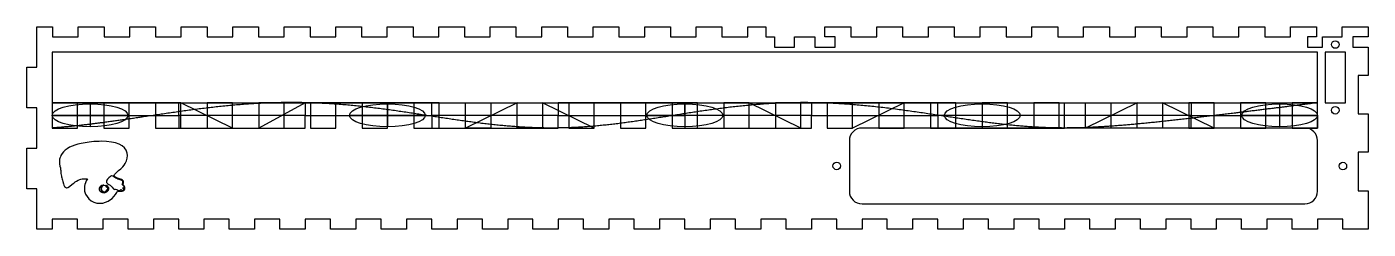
# Model space of a CAD drawing. Header units: millimetres. Extents: x -510 to 20, y -50 to 30.
import ezdxf

# ---------------------------------------------------------------- set-up
doc = ezdxf.new("R2010")
doc.units = ezdxf.units.MM
doc.layers.get('0').update_dxf_attribs({"linetype": 'CONTINUOUS'})

msp = doc.modelspace()

# ---------------------------------------------------------------- linework, layer by layer
for p, q in [((-428.75, -10), (-449.17, 0)), ((-400, 0), (-418.33, -10)), ((-336.67, -10), (-336.67, 0)), ((-336.67, 0), (-326.67, 0)), ((-316.25, 0), (-336.67, -10)), ((-326.67, 0), (-326.67, -10)), ((-316.25, -10), (-316.25, 0)), ((-316.25, 0), (-306.25, 0)), ((-306.25, 0), (-306.25, -10)), ((-285.83, -10), (-306.25, 0)), ((-204.17, -10), (-224.58, 0)), ((-163.33, 0), (-183.75, -10)), ((-100, -5), (-100, 0)), ((-100, 0), (-50, 0)), ((-91.67, -10), (-91.67, 0)), ((-91.67, 0), (-81.67, 0)), ((-71.25, 0), (-91.67, -10)), ((-81.67, 0), (-81.67, -10)), ((-71.25, -10), (-71.25, 0)), ((-71.25, 0), (-61.25, 0)), ((-61.25, 0), (-61.25, -10)), ((-40.83, -10), (-61.25, 0)), ((-50, 0), (-50, -5)), ((-470, -5), (-500, -5)), ((-485, -0.5), (-485, -9.5)), ((-352.5, -5), (-382.5, -5)), ((-367.5, -0.5), (-367.5, -9.5)), ((-235, -5), (-265, -5)), ((-250, -0.5), (-250, -9.5)), ((-117.5, -5), (-147.5, -5)), ((-132.5, -0.5), (-132.5, -9.5)), ((-50, -5), (-100, -5)), ((-50, -10), (-50, -5)), ((-50, -5), (0, -5)), ((0, -5), (-30, -5)), ((-15, -0.5), (-15, -9.5)), ((0, -5), (0, -10)), ((-326.67, -10), (-336.67, -10)), ((-306.25, -10), (-316.25, -10)), ((-81.67, -10), (-91.67, -10)), ((-61.25, -10), (-71.25, -10)), ((0, -10), (-50, -10)), ((-487.36, -30.08), (-486.08, -30.03)), ((-486.08, -30.03), (-486.5, -30.85)), ((-474.46, -35.49), (-474.12, -34.94)), ((-474.12, -34.94), (-473.13, -34.97))]:
    msp.add_line(p, q)
for points in [[(-217.99, 26), (-214.64, 26), (-214.64, 22), (-206.64, 22), (-206.64, 26), (-198.64, 26), (-198.64, 22), (-190.64, 22), (-190.64, 26), (-194.64, 26), (-194.64, 30), (-184.42, 30), (-184.42, 26), (-174.2, 26), (-174.2, 30), (-163.98, 30), (-163.98, 26), (-153.76, 26), (-153.76, 30), (-143.54, 30), (-143.54, 26), (-133.31, 26), (-133.31, 30), (-123.09, 30), (-123.09, 26), (-112.87, 26), (-112.87, 30), (-102.65, 30), (-102.65, 26), (-92.43, 26), (-92.43, 30), (-82.21, 30), (-82.21, 26), (-71.99, 26), (-71.99, 30), (-61.77, 30), (-61.77, 26), (-51.55, 26), (-51.55, 30), (-41.33, 30), (-41.33, 26), (-31.1, 26), (-31.1, 30), (-20.88, 30), (-20.88, 26), (-10.66, 26), (-10.66, 30), (-0.44, 30), (-0.44, 26), (-4, 26), (-4, 22), (2, 22), (2, 26), (9.78, 26), (9.78, 30), (20, 30), (20, 26), (14, 26), (14, 22), (20, 22), (20, 10.8), (16, 10.8), (16, -4.4), (20, -4.4), (20, -19.6), (16, -19.6), (16, -34.8), (20, -34.8), (20, -50), (10, -50), (10, -46), (0, -46), (0, -50), (-10, -50), (-10, -46), (-20, -46), (-20, -50), (-30, -50), (-30, -46), (-40, -46), (-40, -50), (-50, -50), (-50, -46), (-60, -46), (-60, -50), (-70, -50), (-70, -46), (-80, -46), (-80, -50), (-90, -50), (-90, -46), (-100, -46), (-100, -50), (-110, -50), (-110, -46), (-120, -46), (-120, -50), (-130, -50), (-130, -46), (-140, -46), (-140, -50), (-150, -50), (-150, -46), (-160, -46), (-160, -50), (-170, -50), (-170, -46), (-180, -46), (-180, -50), (-190, -50), (-190, -46), (-200, -46), (-200, -50), (-210, -50), (-210, -46), (-220, -46), (-220, -50), (-230, -50), (-230, -46), (-240, -46), (-240, -50), (-250, -50), (-250, -46), (-260, -46), (-260, -50), (-270, -50), (-270, -46), (-280, -46), (-280, -50), (-290, -50), (-290, -46), (-300, -46), (-300, -50), (-310, -50), (-310, -46), (-320, -46), (-320, -50), (-330, -50), (-330, -46), (-340, -46), (-340, -50), (-350, -50), (-350, -46), (-360, -46), (-360, -50), (-370, -50), (-370, -46), (-380, -46), (-380, -50), (-390, -50), (-390, -46), (-400, -46), (-400, -50), (-410, -50), (-410, -46), (-420, -46), (-420, -50), (-430, -50), (-430, -46), (-440, -46), (-440, -50), (-450, -50), (-450, -46), (-460, -46), (-460, -50), (-470, -50), (-470, -46), (-480, -46), (-480, -50), (-490, -50), (-490, -46), (-500, -46), (-500, -50), (-506, -50), (-506, -34), (-510, -34), (-510, -18), (-506, -18), (-506, -2), (-510, -2), (-510, 14), (-506, 14), (-506, 30), (-499.83, 30), (-499.83, 26), (-489.65, 26), (-489.65, 30), (-479.48, 30), (-479.48, 26), (-469.31, 26), (-469.31, 30), (-459.14, 30), (-459.14, 26), (-448.96, 26), (-448.96, 30), (-438.79, 30), (-438.79, 26), (-428.62, 26), (-428.62, 30), (-418.44, 30), (-418.44, 26), (-408.27, 26), (-408.27, 30), (-398.1, 30), (-398.1, 26), (-387.93, 26), (-387.93, 30), (-377.75, 30), (-377.75, 26), (-367.58, 26), (-367.58, 30), (-357.41, 30), (-357.41, 26), (-347.23, 26), (-347.23, 30), (-337.06, 30), (-337.06, 26), (-326.89, 26), (-326.89, 30), (-316.72, 30), (-316.72, 26), (-306.54, 26), (-306.54, 30), (-296.37, 30), (-296.37, 26), (-286.2, 26), (-286.2, 30), (-276.02, 30), (-276.02, 26), (-265.85, 26), (-265.85, 30), (-255.68, 30), (-255.68, 26), (-245.5, 26), (-245.5, 30), (-235.33, 30), (-235.33, 26), (-225.16, 26), (-225.16, 30), (-217.99, 30)], [(-500, 0), (0, 0), (0, 20), (-500, 20)], [(11, 20), (3, 20), (3, 0), (11, 0)], [(-500, 0), (-500, -10), (-490, -10), (-490, 0)], [(-400, -10), (-400, -5), (-450, -5), (-450, 0), (-500, 0), (-500, -5), (-450, -5), (-450, -10)], [(-479.58, 0), (-479.58, -10), (-469.58, -10), (-469.58, 0)], [(-459.17, 0), (-459.17, -10), (-449.17, -10), (-449.17, 0)], [(-438.75, 0), (-438.75, -10), (-428.75, -10), (-428.75, 0)], [(-418.33, 0), (-418.33, -10), (-408.33, -10), (-408.33, 0)], [(-300, -10), (-300, -5), (-350, -5), (-350, 0), (-400, 0), (-400, -5), (-350, -5), (-350, -10)], [(-397.92, 0), (-397.92, -10), (-387.92, -10), (-387.92, 0)], [(-377.5, 0), (-377.5, -10), (-367.5, -10), (-367.5, 0)], [(-357.08, 0), (-357.08, -10), (-347.08, -10), (-347.08, 0)], [(-200, -10), (-200, -5), (-250, -5), (-250, 0), (-300, 0), (-300, -5), (-250, -5), (-250, -10)], [(-295.83, 0), (-295.83, -10), (-285.83, -10), (-285.83, 0)], [(-275.42, 0), (-275.42, -10), (-265.42, -10), (-265.42, 0)], [(-255, 0), (-255, -10), (-245, -10), (-245, 0)], [(-234.58, 0), (-234.58, -10), (-224.58, -10), (-224.58, 0)], [(-214.17, 0), (-214.17, -10), (-204.17, -10), (-204.17, 0)], [(-100, -10), (-100, -5), (-150, -5), (-150, 0), (-200, 0), (-200, -5), (-150, -5), (-150, -10)], [(-193.75, 0), (-193.75, -10), (-183.75, -10), (-183.75, 0)], [(-173.33, 0), (-173.33, -10), (-163.33, -10), (-163.33, 0)], [(-152.92, 0), (-152.92, -10), (-142.92, -10), (-142.92, 0)], [(-132.5, 0), (-132.5, -10), (-122.5, -10), (-122.5, 0)], [(-112.08, 0), (-112.08, -10), (-102.08, -10), (-102.08, 0)], [(-50.83, 0), (-50.83, -10), (-40.83, -10), (-40.83, 0)], [(-30.42, 0), (-30.42, -10), (-20.42, -10), (-20.42, 0)], [(-10, -10), (0, -10), (0, 0), (-10, 0)]]:
    msp.add_lwpolyline(points, close=True)
msp.add_lwpolyline([(-185, -15), (-185, -35, 0.414214), (-180, -40), (-5, -40, 0.414214), (0, -35), (0, -15, 0.414214), (-5, -10), (-180, -10, 0.414214)], format="xyb", close=True)
for centre in [(7, 23), (7, -3), (-190, -25), (10, -25.04)]:
    msp.add_circle(centre, 1.5)
for centre in [(-485, -5), (-367.5, -5), (-250, -5), (-132.5, -5), (-15, -5)]:
    msp.add_ellipse(centre, major_axis=(-15, 0), ratio=0.3)
for points, degree in [([(0, 0), (-4.88, -0.63), (-14.44, -1.85), (-28.19, -3.57), (-45.33, -5.67), (-64.85, -7.91), (-82.84, -9.57), (-99.89, -10.39), (-117.39, -9.64), (-136.43, -7.13), (-156.94, -3.8), (-178.42, -0.84), (-200.11, 0.54), (-221.34, -0.27), (-241.82, -2.88), (-261.6, -6.26), (-280.87, -9.18), (-299.97, -10.52), (-319.19, -9.74), (-338.75, -7.22), (-358.75, -3.91), (-379.18, -0.99), (-399.96, 0.49), (-420.9, -0.02), (-441.71, -2.23), (-462.07, -5.33), (-477.75, -7.72), (-489.06, -9.08), (-496.39, -9.73), (-500, -10)], 5), ([(-483.48, -15.38), (-488.74, -15.92), (-491.57, -16.66), (-494.06, -18.17)], 3), ([(-480.58, -15.27), (-481.69, -15.28), (-482.99, -15.32), (-483.48, -15.38)], 3), ([(-470.37, -19.91), (-471.17, -16.81), (-474.66, -15.22), (-480.58, -15.27)], 3), ([(-496.53, -20.92), (-496.8, -21.55), (-497.07, -22.3), (-497.11, -22.59)], 3), ([(-494.06, -18.17), (-495.36, -18.96), (-495.96, -19.63), (-496.53, -20.92)], 3), ([(-471.08, -24.06), (-470.34, -22.78), (-470.06, -21.14), (-470.37, -19.91)], 3), ([(-497.11, -22.59), (-497.2, -23.12), (-496.97, -25.08), (-496.74, -25.74)], 3), ([(-496.74, -25.74), (-496.68, -25.93), (-496.59, -26.68), (-496.55, -27.39)], 3), ([(-473.82, -26.86), (-472.56, -25.83), (-471.47, -24.72), (-471.08, -24.06)], 3), ([(-496.55, -27.39), (-496.51, -28.2), (-496.39, -28.94), (-496.25, -29.35)], 3), ([(-496.25, -29.35), (-496.12, -29.71), (-495.9, -30.54), (-495.74, -31.2)], 3), ([(-495.74, -31.2), (-495.43, -32.57), (-495.23, -33.01), (-494.78, -33.37)], 3), ([(-492.06, -32.25), (-491.21, -31.5), (-490.6, -31.08), (-489.77, -30.68)], 3), ([(-489.77, -30.68), (-488.67, -30.14), (-488.6, -30.12), (-487.36, -30.08)], 3), ([(-486.5, -30.85), (-487.08, -31.99), (-487.27, -32.71), (-487.27, -33.74)], 3), ([(-477.65, -29.76), (-478.41, -30.54), (-478.51, -30.69), (-478.51, -31.09)], 3), ([(-478.51, -31.09), (-478.51, -31.69), (-478.26, -32.01), (-477.56, -32.37)], 3), ([(-475.3, -29.48), (-476.43, -28.64), (-476.59, -28.66), (-477.65, -29.76)], 3), ([(-473.37, -30.1), (-474.52, -29.83), (-475.6, -29.12), (-475.48, -28.72)], 3), ([(-475.48, -28.72), (-475.35, -28.28), (-474.8, -27.67), (-473.82, -26.86)], 3), ([(-473.48, -30.35), (-474.27, -30.13), (-474.66, -29.95), (-475.3, -29.48)], 3), ([(-472.23, -30.83), (-472.36, -30.71), (-472.92, -30.49), (-473.48, -30.35)], 3), ([(-471.75, -31.38), (-471.75, -30.77), (-472.27, -30.36), (-473.37, -30.1)], 3), ([(-472.19, -32.03), (-471.92, -31.62), (-471.94, -31.09), (-472.23, -30.83)], 3), ([(-471.93, -32.03), (-471.83, -31.9), (-471.75, -31.6), (-471.75, -31.38)], 3), ([(-494.78, -33.37), (-494.14, -33.87), (-493.71, -33.69), (-492.06, -32.25)], 3), ([(-487.27, -33.74), (-487.28, -37.08), (-484.52, -39.78), (-481.1, -39.78)], 3), ([(-480.37, -35.51), (-481.34, -35.07), (-481.67, -33.89), (-481.03, -33.13)], 3), ([(-481.03, -33.13), (-480.85, -32.92), (-480.55, -32.68), (-480.35, -32.6)], 3), ([(-479.93, -32.73), (-480.41, -32.97), (-480.76, -33.57), (-480.76, -34.13)], 3), ([(-480.76, -34.13), (-480.76, -34.49), (-480.67, -34.67), (-480.35, -34.99)], 3), ([(-479.75, -32.78), (-480.25, -32.99), (-480.58, -33.49), (-480.58, -34.05)], 3), ([(-480.58, -34.05), (-480.58, -35.39), (-478.8, -35.72), (-478.21, -34.49)], 3), ([(-478.79, -35.52), (-479.41, -35.8), (-479.74, -35.8), (-480.37, -35.51)], 3), ([(-480.35, -32.6), (-479.99, -32.44), (-479.57, -32.38), (-479.57, -32.49)], 3), ([(-480.35, -34.99), (-480.01, -35.33), (-479.87, -35.39), (-479.4, -35.39)], 3), ([(-479.57, -32.49), (-479.57, -32.52), (-479.73, -32.63), (-479.93, -32.73)], 3), ([(-478.92, -32.84), (-479.38, -32.65), (-479.42, -32.64), (-479.75, -32.78)], 3), ([(-479.4, -35.39), (-477.95, -35.39), (-477.38, -33.51), (-478.61, -32.75)], 3), ([(-478.03, -33.95), (-478.03, -33.62), (-478.53, -33), (-478.92, -32.84)], 3), ([(-478.61, -32.75), (-478.83, -32.61), (-478.86, -32.55), (-478.73, -32.55)], 3), ([(-477.74, -33.62), (-477.52, -34.3), (-477.99, -35.16), (-478.79, -35.52)], 3), ([(-478.73, -32.55), (-478.5, -32.55), (-477.85, -33.24), (-477.74, -33.62)], 3), ([(-478.21, -34.49), (-478.11, -34.28), (-478.03, -34.04), (-478.03, -33.95)], 3), ([(-477.56, -32.37), (-476.95, -32.68), (-476.41, -33.16), (-475.83, -33.9)], 3), ([(-476.88, -38.33), (-476.22, -37.82), (-475.04, -36.44), (-474.46, -35.49)], 3), ([(-475.83, -33.9), (-475.51, -34.31), (-475.45, -34.34), (-475.23, -34.2)], 3), ([(-475.23, -34.2), (-475.01, -34.07), (-474.91, -34.09), (-474.44, -34.36)], 3), ([(-474.44, -34.36), (-473.84, -34.72), (-473.12, -34.79), (-473.01, -34.5)], 3), ([(-473.13, -34.97), (-472.59, -34.98), (-472.03, -34.95), (-471.9, -34.9)], 3), ([(-473.01, -34.5), (-472.92, -34.27), (-472.65, -34.28), (-472.41, -34.51)], 3), ([(-472.41, -34.51), (-472.12, -34.8), (-471.83, -34.67), (-471.73, -34.21)], 3), ([(-471.94, -32.76), (-472.37, -32.34), (-472.38, -32.32), (-472.19, -32.03)], 3), ([(-472.11, -33.8), (-472.2, -33.68), (-472.21, -33.61), (-472.13, -33.61)], 3), ([(-472.13, -33.61), (-472.06, -33.61), (-471.97, -33.67), (-471.93, -33.74)], 3), ([(-471.93, -33.74), (-471.8, -33.95), (-471.94, -33.99), (-472.11, -33.8)], 3), ([(-471.69, -32.67), (-472.07, -32.31), (-472.08, -32.26), (-471.93, -32.03)], 3), ([(-471.57, -33.49), (-471.51, -33.24), (-471.58, -33.1), (-471.94, -32.76)], 3), ([(-471.9, -34.9), (-471.55, -34.78), (-471.28, -34.2), (-471.28, -33.58)], 3), ([(-471.73, -34.21), (-471.69, -33.98), (-471.61, -33.66), (-471.57, -33.49)], 3), ([(-471.28, -33.58), (-471.28, -33.15), (-471.35, -33), (-471.69, -32.67)], 3), ([(-481.1, -39.78), (-479.71, -39.78), (-477.98, -39.18), (-476.88, -38.33)], 3)]:
    msp.add_open_spline(points, degree=degree)

doc.saveas('drawing.dxf')
